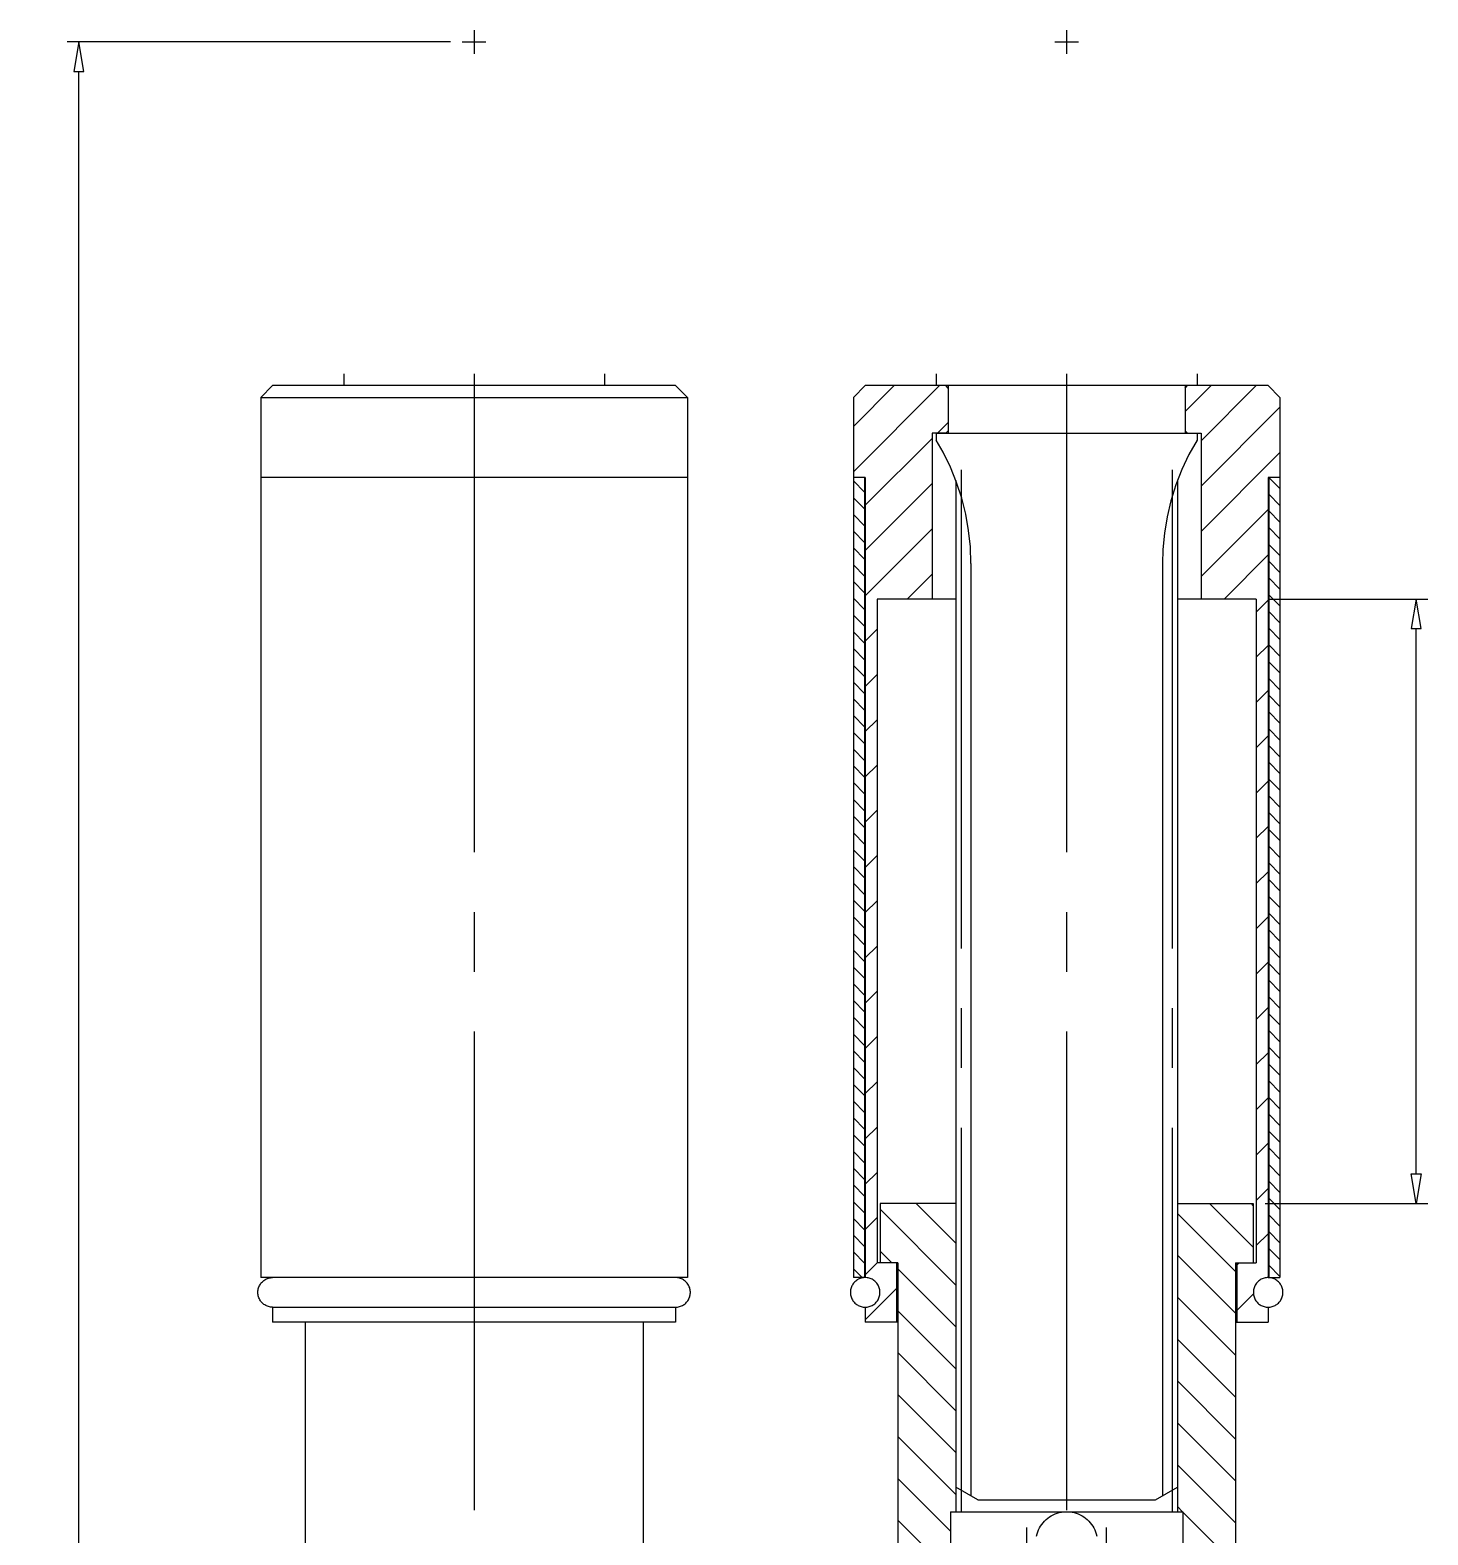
# Model space of a CAD drawing. Extents: x 18.9 to 51.2, y 0.1 to 49.5.
# Drawn here: x 18.86 to 48.08, y 18.04 to 49.49 of the extents above; entities that cross this region are included whole.
import ezdxf

# ---------------------------------------------------------------- set-up
doc = ezdxf.new("R2010")
doc.units = 0
doc.linetypes.add('1', pattern=[13.75, 10, -1.25, 1.25, -1.25])
doc.layers.get('0').update_dxf_attribs({"linetype": 'CONTINUOUS'})

msp = doc.modelspace()

# ---------------------------------------------------------------- linework, layer by layer
at = {"color": 4, "linetype": '1'}
for points in [[(28.143, 49.491), (28.143, 48.996)], [(40.53, 49.491), (40.53, 48.996)], [(27.896, 49.243), (28.391, 49.243)], [(40.283, 49.243), (40.778, 49.243)], [(28.143, 42.307), (28.143, 18.278)], [(40.53, 42.307), (40.53, 18.278)], [(38.328, 40.298), (38.328, 18.52)], [(42.733, 40.298), (42.733, 18.52)], [(39.701, 5.695), (39.701, 18.523)], [(41.36, 5.695), (41.36, 18.523)]]:
    msp.add_lwpolyline(points, dxfattribs=at)
at = {"color": 3}
for points in [[(27.648, 49.243), (19.633, 49.243)], [(19.777, 48.624), (19.984, 48.624), (19.88, 49.243), (19.88, 49.243), (19.777, 48.624)], [(19.88, 5.294), (19.88, 48.624)], [(44.742, 37.599), (48.082, 37.599)], [(47.731, 36.98), (47.938, 36.98), (47.834, 37.599), (47.834, 37.599), (47.731, 36.98)], [(47.834, 25.584), (47.834, 36.98)], [(47.731, 25.584), (47.938, 25.584), (47.834, 24.965), (47.834, 24.965), (47.731, 25.584)], [(44.68, 24.965), (48.082, 24.965)]]:
    msp.add_lwpolyline(points, dxfattribs=at)
at = {"color": 7}
for points in [[(25.418, 42.307), (25.418, 42.059)], [(30.869, 42.307), (30.869, 42.059)], [(37.805, 42.307), (37.805, 42.059)], [(43.256, 42.307), (43.256, 42.059)], [(23.684, 41.811), (23.932, 42.059)], [(32.355, 42.059), (23.932, 42.059)], [(32.355, 42.059), (32.603, 41.811)], [(36.071, 41.811), (36.319, 42.059)], [(44.742, 42.059), (36.319, 42.059)], [(38.053, 42.009), (38.004, 42.059)], [(38.053, 42.059), (38.053, 41.068)], [(43.008, 42.059), (43.008, 41.068)], [(43.008, 42.009), (43.057, 42.059)], [(44.742, 42.059), (44.99, 41.811)], [(23.684, 41.811), (23.684, 23.416)], [(23.684, 41.811), (32.603, 41.811)], [(32.603, 41.811), (32.603, 23.416)], [(36.071, 41.811), (36.071, 23.416)], [(44.99, 41.811), (44.99, 23.416)], [(37.719, 41.068), (37.719, 37.599)], [(38.004, 41.068), (37.719, 41.068)], [(37.805, 41.068), (43.256, 41.068)], [(37.805, 41.068), (37.805, 40.921)], [(38.529, 38.343), (38.517, 38.688), (38.481, 39.032), (38.42, 39.373), (38.337, 39.708), (38.23, 40.037), (38.1, 40.358), (37.949, 40.669), (37.805, 40.921)], [(38.004, 41.068), (38.053, 41.117)], [(43.256, 40.921), (43.086, 40.619), (42.938, 40.307), (42.812, 39.984), (42.709, 39.654), (42.629, 39.318), (42.573, 38.977), (42.541, 38.632), (42.532, 38.343)], [(43.057, 41.068), (43.008, 41.117)], [(43.057, 41.068), (43.342, 41.068)], [(43.256, 41.068), (43.256, 40.921)], [(43.342, 41.068), (43.342, 37.599)], [(32.603, 40.139), (23.684, 40.139)], [(36.319, 40.139), (36.071, 40.139)], [(36.306, 40.139), (36.306, 23.416)], [(36.319, 40.139), (36.319, 23.416)], [(38.214, 40.08), (38.214, 19.036)], [(42.847, 40.08), (42.847, 19.036)], [(44.742, 40.139), (44.742, 23.416)], [(44.99, 40.139), (44.742, 40.139)], [(44.754, 40.139), (44.754, 23.416)], [(38.529, 38.343), (38.529, 18.854)], [(42.532, 38.343), (42.532, 18.854)], [(36.567, 37.599), (36.567, 23.726)], [(38.214, 37.599), (36.567, 37.599)], [(44.494, 37.599), (42.847, 37.599)], [(44.494, 37.599), (44.494, 23.726)], [(38.214, 24.965), (36.629, 24.965)], [(36.629, 24.965), (36.629, 23.726)], [(42.847, 24.965), (44.432, 24.965)], [(44.432, 24.965), (44.432, 23.726)], [(37, 23.726), (36.567, 23.726)], [(37, 23.726), (36.629, 23.726)], [(36.975, 23.726), (36.975, 22.487)], [(37, 23.726), (37, 5.418)], [(44.061, 23.726), (44.494, 23.726)], [(44.061, 23.726), (44.061, 5.418)], [(44.061, 23.726), (44.432, 23.726)], [(44.086, 23.726), (44.086, 22.487)], [(23.932, 22.797), (23.91, 22.798), (23.889, 22.8), (23.867, 22.804), (23.846, 22.809), (23.826, 22.816), (23.806, 22.824), (23.786, 22.833), (23.768, 22.844), (23.75, 22.856), (23.733, 22.869), (23.717, 22.884), (23.702, 22.899), (23.688, 22.916), (23.675, 22.933), (23.664, 22.952), (23.654, 22.971), (23.645, 22.991), (23.637, 23.011), (23.631, 23.032), (23.627, 23.053), (23.624, 23.074), (23.622, 23.096), (23.622, 23.117), (23.624, 23.139), (23.627, 23.16), (23.631, 23.182), (23.637, 23.202), (23.645, 23.223), (23.654, 23.242), (23.664, 23.261), (23.675, 23.28), (23.688, 23.297), (23.702, 23.314), (23.717, 23.329), (23.733, 23.344), (23.75, 23.357), (23.768, 23.369), (23.786, 23.38), (23.806, 23.389), (23.826, 23.398), (23.846, 23.404), (23.867, 23.41), (23.889, 23.413), (23.932, 23.416)], [(32.603, 23.416), (23.684, 23.416)], [(32.355, 22.797), (32.377, 22.798), (32.398, 22.8), (32.419, 22.804), (32.44, 22.809), (32.461, 22.816), (32.481, 22.824), (32.5, 22.833), (32.519, 22.844), (32.537, 22.856), (32.554, 22.869), (32.57, 22.884), (32.585, 22.899), (32.599, 22.916), (32.612, 22.933), (32.623, 22.952), (32.633, 22.971), (32.642, 22.991), (32.65, 23.011), (32.655, 23.032), (32.66, 23.053), (32.663, 23.074), (32.665, 23.096), (32.665, 23.117), (32.663, 23.139), (32.66, 23.16), (32.655, 23.182), (32.65, 23.202), (32.642, 23.223), (32.633, 23.242), (32.623, 23.261), (32.612, 23.28), (32.599, 23.297), (32.585, 23.314), (32.57, 23.329), (32.554, 23.344), (32.537, 23.357), (32.519, 23.369), (32.5, 23.38), (32.481, 23.389), (32.461, 23.398), (32.44, 23.404), (32.419, 23.41), (32.398, 23.413), (32.355, 23.416)], [(36.319, 23.416), (36.297, 23.416), (36.276, 23.413), (36.254, 23.41), (36.234, 23.404), (36.213, 23.398), (36.193, 23.389), (36.173, 23.38), (36.155, 23.369), (36.137, 23.357), (36.12, 23.344), (36.104, 23.329), (36.089, 23.314), (36.075, 23.297), (36.062, 23.28), (36.051, 23.261), (36.041, 23.242), (36.032, 23.223), (36.024, 23.202), (36.018, 23.182), (36.014, 23.16), (36.011, 23.139), (36.009, 23.117), (36.009, 23.096), (36.011, 23.074), (36.014, 23.053), (36.018, 23.032), (36.024, 23.011), (36.032, 22.991), (36.041, 22.971), (36.051, 22.952), (36.062, 22.933), (36.075, 22.916), (36.089, 22.899), (36.104, 22.884), (36.12, 22.869), (36.137, 22.856), (36.155, 22.844), (36.173, 22.833), (36.193, 22.824), (36.213, 22.816), (36.234, 22.809), (36.254, 22.804), (36.276, 22.8), (36.297, 22.798), (36.319, 22.797), (36.34, 22.798), (36.362, 22.8), (36.383, 22.804), (36.404, 22.809), (36.425, 22.816), (36.445, 22.824), (36.464, 22.833), (36.483, 22.844), (36.501, 22.856), (36.518, 22.869), (36.534, 22.884), (36.549, 22.899), (36.563, 22.916), (36.576, 22.933), (36.587, 22.952), (36.597, 22.971), (36.606, 22.991), (36.613, 23.011), (36.619, 23.032), (36.624, 23.053), (36.627, 23.074), (36.628, 23.096), (36.628, 23.117), (36.627, 23.139), (36.624, 23.16), (36.619, 23.182), (36.613, 23.202), (36.606, 23.223), (36.597, 23.242), (36.587, 23.261), (36.576, 23.28), (36.563, 23.297), (36.549, 23.314), (36.534, 23.329), (36.518, 23.344), (36.501, 23.357), (36.483, 23.369), (36.464, 23.38), (36.445, 23.389), (36.425, 23.398), (36.404, 23.404), (36.383, 23.41), (36.362, 23.413), (36.319, 23.416)], [(36.319, 23.416), (36.071, 23.416)], [(44.742, 23.416), (44.72, 23.416), (44.699, 23.413), (44.678, 23.41), (44.657, 23.404), (44.636, 23.398), (44.616, 23.389), (44.597, 23.38), (44.578, 23.369), (44.56, 23.357), (44.543, 23.344), (44.527, 23.329), (44.512, 23.314), (44.498, 23.297), (44.485, 23.28), (44.474, 23.261), (44.464, 23.242), (44.455, 23.223), (44.448, 23.202), (44.442, 23.182), (44.437, 23.16), (44.434, 23.139), (44.433, 23.117), (44.433, 23.096), (44.434, 23.074), (44.437, 23.053), (44.442, 23.032), (44.448, 23.011), (44.455, 22.991), (44.464, 22.971), (44.474, 22.952), (44.485, 22.933), (44.498, 22.916), (44.512, 22.899), (44.527, 22.884), (44.543, 22.869), (44.56, 22.856), (44.578, 22.844), (44.597, 22.833), (44.616, 22.824), (44.636, 22.816), (44.657, 22.809), (44.678, 22.804), (44.699, 22.8), (44.72, 22.798), (44.742, 22.797), (44.764, 22.798), (44.785, 22.8), (44.806, 22.804), (44.827, 22.809), (44.848, 22.816), (44.868, 22.824), (44.887, 22.833), (44.906, 22.844), (44.924, 22.856), (44.941, 22.869), (44.957, 22.884), (44.972, 22.899), (44.986, 22.916), (44.999, 22.933), (45.01, 22.952), (45.02, 22.971), (45.029, 22.991), (45.037, 23.011), (45.043, 23.032), (45.047, 23.053), (45.05, 23.074), (45.052, 23.096), (45.052, 23.117), (45.05, 23.139), (45.047, 23.16), (45.043, 23.182), (45.037, 23.202), (45.029, 23.223), (45.02, 23.242), (45.01, 23.261), (44.999, 23.28), (44.986, 23.297), (44.972, 23.314), (44.957, 23.329), (44.941, 23.344), (44.924, 23.357), (44.906, 23.369), (44.887, 23.38), (44.868, 23.389), (44.848, 23.398), (44.827, 23.404), (44.806, 23.41), (44.785, 23.413), (44.742, 23.416)], [(44.742, 23.416), (44.99, 23.416)], [(23.932, 22.797), (32.355, 22.797)], [(23.932, 22.797), (23.932, 22.487)], [(32.355, 22.797), (32.355, 22.487)], [(36.319, 22.797), (36.319, 22.487)], [(44.742, 22.797), (44.742, 22.487)], [(32.355, 22.487), (23.932, 22.487)], [(24.613, 22.487), (24.613, 5.418)], [(31.674, 22.487), (31.674, 5.418)], [(37, 22.487), (36.319, 22.487)], [(44.061, 22.487), (44.742, 22.487)], [(38.672, 18.771), (38.214, 19.036)], [(38.214, 19.036), (38.214, 18.523)], [(42.389, 18.771), (42.847, 19.036)], [(42.847, 19.036), (42.847, 18.523)], [(38.672, 18.771), (42.389, 18.771)], [(38.103, 18.523), (38.103, 6.136)], [(38.103, 18.523), (42.958, 18.523)], [(39.9, 18.013), (39.911, 18.057), (39.925, 18.1), (39.942, 18.141), (39.962, 18.182), (39.984, 18.221), (40.009, 18.258), (40.037, 18.293), (40.067, 18.327), (40.099, 18.358), (40.134, 18.387), (40.17, 18.413), (40.208, 18.437), (40.248, 18.458), (40.289, 18.476), (40.331, 18.492), (40.375, 18.504), (40.419, 18.514), (40.463, 18.52), (40.508, 18.523), (40.553, 18.523), (40.598, 18.52), (40.642, 18.514), (40.686, 18.504), (40.73, 18.492), (40.772, 18.476), (40.813, 18.458), (40.853, 18.437), (40.891, 18.413), (40.927, 18.387), (40.961, 18.358), (40.994, 18.327), (41.024, 18.293), (41.052, 18.258), (41.077, 18.221), (41.099, 18.182), (41.119, 18.141), (41.136, 18.1), (41.15, 18.057), (41.161, 18.013)], [(42.958, 18.523), (42.958, 6.136)]]:
    msp.add_lwpolyline(points, dxfattribs=at)
at = {"color": 1}
for points in [[(37.873, 42.059), (36.071, 40.256)], [(36.927, 42.059), (36.071, 41.202)], [(43.549, 42.059), (43.008, 41.517)], [(44.495, 42.059), (43.342, 40.906)], [(44.99, 41.607), (43.342, 39.96)], [(38.053, 41.292), (37.828, 41.068)], [(37.719, 40.958), (36.319, 39.558)], [(44.99, 40.661), (43.342, 39.014)], [(36.306, 39.832), (36.071, 40.067)], [(37.719, 40.012), (36.319, 38.612)], [(44.99, 39.908), (44.759, 40.139)], [(36.306, 39.482), (36.071, 39.717)], [(44.99, 39.557), (44.754, 39.793)], [(36.306, 39.131), (36.071, 39.367)], [(44.742, 39.468), (43.342, 38.068)], [(44.99, 39.207), (44.754, 39.442)], [(36.306, 38.781), (36.071, 39.016)], [(37.719, 39.066), (36.319, 37.666)], [(44.99, 38.857), (44.754, 39.092)], [(44.99, 38.506), (44.754, 38.742)], [(36.306, 38.431), (36.071, 38.666)], [(44.742, 38.522), (43.82, 37.599)], [(44.99, 38.156), (44.754, 38.391)], [(36.306, 38.08), (36.071, 38.316)], [(37.719, 38.12), (37.198, 37.599)], [(36.306, 37.73), (36.071, 37.965)], [(44.99, 37.805), (44.754, 38.041)], [(36.306, 37.379), (36.071, 37.615)], [(44.742, 37.576), (44.494, 37.328)], [(44.99, 37.455), (44.754, 37.69)], [(36.306, 37.029), (36.071, 37.264)], [(44.99, 37.105), (44.754, 37.34)], [(36.306, 36.679), (36.071, 36.914)], [(36.567, 36.968), (36.319, 36.72)], [(44.99, 36.754), (44.754, 36.99)], [(36.306, 36.328), (36.071, 36.564)], [(44.742, 36.63), (44.494, 36.382)], [(44.99, 36.404), (44.754, 36.639)], [(36.306, 35.978), (36.071, 36.213)], [(44.99, 36.054), (44.754, 36.289)], [(36.306, 35.628), (36.071, 35.863)], [(36.567, 36.022), (36.319, 35.774)], [(44.99, 35.703), (44.754, 35.939)], [(44.742, 35.684), (44.494, 35.436)], [(44.99, 35.353), (44.754, 35.588)], [(36.306, 35.277), (36.071, 35.513)], [(44.99, 35.003), (44.754, 35.238)], [(36.306, 34.927), (36.071, 35.162)], [(36.567, 35.076), (36.319, 34.828)], [(36.306, 34.577), (36.071, 34.812)], [(44.742, 34.738), (44.494, 34.49)], [(44.99, 34.652), (44.754, 34.888)], [(36.306, 34.226), (36.071, 34.462)], [(44.99, 34.302), (44.754, 34.537)], [(36.306, 33.876), (36.071, 34.111)], [(36.567, 34.13), (36.319, 33.882)], [(44.99, 33.952), (44.754, 34.187)], [(36.306, 33.526), (36.071, 33.761)], [(44.742, 33.792), (44.494, 33.544)], [(44.99, 33.601), (44.754, 33.837)], [(36.306, 33.175), (36.071, 33.411)], [(44.99, 33.251), (44.754, 33.486)], [(36.306, 32.825), (36.071, 33.06)], [(36.567, 33.184), (36.319, 32.936)], [(44.99, 32.9), (44.754, 33.136)], [(44.742, 32.846), (44.494, 32.598)], [(44.99, 32.55), (44.754, 32.785)], [(36.306, 32.474), (36.071, 32.71)], [(44.99, 32.2), (44.754, 32.435)], [(36.306, 32.124), (36.071, 32.359)], [(36.567, 32.238), (36.319, 31.99)], [(44.99, 31.849), (44.754, 32.085)], [(36.306, 31.774), (36.071, 32.009)], [(44.742, 31.9), (44.494, 31.652)], [(36.306, 31.423), (36.071, 31.659)], [(44.99, 31.499), (44.754, 31.734)], [(36.306, 31.073), (36.071, 31.308)], [(36.567, 31.292), (36.319, 31.044)], [(44.99, 31.149), (44.754, 31.384)], [(36.306, 30.723), (36.071, 30.958)], [(44.742, 30.954), (44.494, 30.706)], [(44.99, 30.798), (44.754, 31.034)], [(36.306, 30.372), (36.071, 30.608)], [(44.99, 30.448), (44.754, 30.683)], [(36.306, 30.022), (36.071, 30.257)], [(36.567, 30.346), (36.319, 30.099)], [(44.99, 30.098), (44.754, 30.333)], [(36.306, 29.672), (36.071, 29.907)], [(44.742, 30.008), (44.494, 29.76)], [(44.99, 29.747), (44.754, 29.983)], [(44.99, 29.397), (44.754, 29.632)], [(36.306, 29.321), (36.071, 29.557)], [(36.567, 29.4), (36.319, 29.153)], [(44.99, 29.047), (44.754, 29.282)], [(36.306, 28.971), (36.071, 29.206)], [(44.742, 29.062), (44.494, 28.814)], [(36.306, 28.621), (36.071, 28.856)], [(44.99, 28.696), (44.754, 28.932)], [(36.306, 28.27), (36.071, 28.505)], [(36.567, 28.454), (36.319, 28.207)], [(44.99, 28.346), (44.754, 28.581)], [(36.306, 27.92), (36.071, 28.155)], [(44.742, 28.116), (44.494, 27.868)], [(44.99, 27.995), (44.754, 28.231)], [(36.306, 27.569), (36.071, 27.805)], [(44.99, 27.645), (44.754, 27.88)], [(36.306, 27.219), (36.071, 27.454)], [(36.567, 27.508), (36.319, 27.261)], [(44.99, 27.295), (44.754, 27.53)], [(36.306, 26.869), (36.071, 27.104)], [(44.742, 27.17), (44.494, 26.922)], [(44.99, 26.944), (44.754, 27.18)], [(36.306, 26.518), (36.071, 26.754)], [(44.99, 26.594), (44.754, 26.829)], [(36.567, 26.562), (36.319, 26.315)], [(44.99, 26.244), (44.754, 26.479)], [(36.306, 26.168), (36.071, 26.403)], [(44.742, 26.224), (44.494, 25.976)], [(44.99, 25.893), (44.754, 26.129)], [(36.306, 25.818), (36.071, 26.053)], [(36.306, 25.467), (36.071, 25.703)], [(36.567, 25.616), (36.319, 25.369)], [(44.99, 25.543), (44.754, 25.778)], [(36.306, 25.117), (36.071, 25.352)], [(44.742, 25.278), (44.494, 25.03)], [(44.99, 25.193), (44.754, 25.428)], [(36.306, 24.767), (36.071, 25.002)], [(38.214, 24.137), (37.386, 24.965)], [(44.432, 24.049), (43.517, 24.965)], [(44.432, 24.925), (44.393, 24.965)], [(44.99, 24.842), (44.754, 25.078)], [(36.306, 24.416), (36.071, 24.652)], [(36.567, 24.67), (36.319, 24.423)], [(38.214, 23.261), (36.629, 24.846)], [(44.061, 23.545), (42.847, 24.759)], [(44.99, 24.492), (44.754, 24.727)], [(36.306, 24.066), (36.071, 24.301)], [(44.742, 24.332), (44.494, 24.084)], [(44.99, 24.141), (44.754, 24.377)], [(36.306, 23.715), (36.071, 23.951)], [(36.873, 23.726), (36.629, 23.97)], [(44.99, 23.791), (44.754, 24.026)], [(36.255, 23.416), (36.071, 23.6)], [(36.568, 23.726), (36.319, 23.477)], [(38.214, 22.385), (37, 23.599)], [(44.061, 22.669), (42.847, 23.883)], [(44.136, 23.726), (44.086, 23.676)], [(44.99, 23.441), (44.754, 23.676)], [(36.975, 23.187), (36.319, 22.531)], [(44.061, 21.793), (42.847, 23.007)], [(44.434, 23.078), (44.086, 22.73)], [(38.214, 21.509), (37, 22.723)], [(44.061, 20.918), (42.847, 22.131)], [(38.214, 20.633), (37, 21.847)], [(44.061, 20.042), (42.847, 21.256)], [(38.214, 19.757), (37, 20.971)], [(44.061, 19.166), (42.847, 20.38)], [(38.214, 18.881), (37, 20.095)], [(44.061, 18.29), (42.847, 19.504)], [(38.103, 18.117), (37, 19.219)], [(42.951, 18.523), (42.847, 18.628)], [(38.103, 17.241), (37, 18.343)], [(44.061, 17.414), (42.958, 18.516)]]:
    msp.add_lwpolyline(points, dxfattribs=at)
at = {"color": 2, "const_width": 0.000000248}
for points in [[(47.258, 31.282), (47.162, 31.286), (47.08, 31.296), (47.011, 31.314), (46.953, 31.338), (46.905, 31.37), (46.866, 31.408), (46.838, 31.453), (46.821, 31.505), (46.815, 31.565), (46.818, 31.609), (46.828, 31.65), (46.843, 31.687), (46.865, 31.72), (46.892, 31.749), (46.924, 31.774), (46.962, 31.795), (47.005, 31.813), (47.053, 31.828), (47.11, 31.839), (47.178, 31.845), (47.258, 31.847), (47.353, 31.844), (47.435, 31.834), (47.504, 31.816), (47.562, 31.792), (47.61, 31.761), (47.649, 31.722), (47.678, 31.677), (47.695, 31.625), (47.7, 31.565), (47.69, 31.487), (47.661, 31.421), (47.611, 31.368), (47.523, 31.32), (47.406, 31.292), (47.258, 31.282)], [(47.258, 31.391), (47.385, 31.397), (47.479, 31.414), (47.542, 31.441), (47.582, 31.477), (47.605, 31.518), (47.613, 31.565), (47.605, 31.611), (47.581, 31.652), (47.542, 31.688), (47.479, 31.716), (47.384, 31.733), (47.258, 31.738), (47.131, 31.733), (47.036, 31.716), (46.974, 31.688), (46.934, 31.652), (46.911, 31.611), (46.903, 31.564), (46.91, 31.518), (46.931, 31.479), (46.965, 31.446), (47.033, 31.416), (47.131, 31.398), (47.258, 31.391)], [(47.459, 30.608), (47.449, 30.72), (47.499, 30.732), (47.54, 30.751), (47.572, 30.778), (47.595, 30.81), (47.608, 30.846), (47.613, 30.887), (47.606, 30.936), (47.587, 30.979), (47.555, 31.017), (47.512, 31.047), (47.461, 31.064), (47.401, 31.07), (47.345, 31.065), (47.297, 31.048), (47.257, 31.019), (47.228, 30.982), (47.211, 30.937), (47.205, 30.885), (47.207, 30.852), (47.215, 30.821), (47.228, 30.792), (47.245, 30.767), (47.266, 30.745), (47.289, 30.727), (47.276, 30.627), (46.83, 30.711), (46.83, 31.142), (46.932, 31.142), (46.932, 30.796), (47.165, 30.75), (47.135, 30.803), (47.117, 30.857), (47.111, 30.914), (47.12, 30.985), (47.146, 31.049), (47.189, 31.105), (47.247, 31.149), (47.314, 31.175), (47.392, 31.183), (47.467, 31.176), (47.534, 31.153), (47.595, 31.115), (47.654, 31.052), (47.689, 30.976), (47.7, 30.887), (47.693, 30.813), (47.671, 30.749), (47.634, 30.694), (47.585, 30.651), (47.527, 30.623), (47.459, 30.608)], [(27.856, 30.921), (27.959, 30.921), (27.959, 30.373), (27.933, 30.374), (27.908, 30.377), (27.884, 30.385), (27.845, 30.401), (27.807, 30.424), (27.769, 30.452), (27.729, 30.487), (27.685, 30.531), (27.637, 30.585), (27.565, 30.665), (27.503, 30.726), (27.452, 30.767), (27.408, 30.794), (27.365, 30.81), (27.324, 30.815), (27.284, 30.81), (27.248, 30.796), (27.217, 30.772), (27.192, 30.74), (27.178, 30.702), (27.173, 30.659), (27.178, 30.613), (27.194, 30.574), (27.219, 30.541), (27.254, 30.517), (27.297, 30.502), (27.348, 30.497), (27.336, 30.392), (27.261, 30.406), (27.198, 30.433), (27.149, 30.473), (27.113, 30.525), (27.092, 30.588), (27.085, 30.661), (27.092, 30.735), (27.115, 30.798), (27.154, 30.85), (27.204, 30.889), (27.261, 30.912), (27.326, 30.919), (27.361, 30.917), (27.395, 30.91), (27.429, 30.899), (27.463, 30.883), (27.499, 30.86), (27.535, 30.832), (27.577, 30.793), (27.628, 30.741), (27.688, 30.675), (27.736, 30.621), (27.773, 30.582), (27.798, 30.557), (27.817, 30.541), (27.836, 30.526), (27.856, 30.514), (27.856, 30.921)], [(40.243, 30.921), (40.346, 30.921), (40.346, 30.373), (40.32, 30.374), (40.295, 30.377), (40.271, 30.385), (40.232, 30.401), (40.194, 30.424), (40.156, 30.452), (40.116, 30.487), (40.072, 30.531), (40.024, 30.585), (39.952, 30.665), (39.89, 30.726), (39.839, 30.767), (39.795, 30.794), (39.752, 30.81), (39.711, 30.815), (39.671, 30.81), (39.635, 30.796), (39.604, 30.772), (39.58, 30.74), (39.565, 30.702), (39.56, 30.659), (39.565, 30.613), (39.581, 30.574), (39.606, 30.541), (39.641, 30.517), (39.684, 30.502), (39.735, 30.497), (39.723, 30.392), (39.648, 30.406), (39.586, 30.433), (39.536, 30.473), (39.5, 30.525), (39.479, 30.588), (39.472, 30.661), (39.479, 30.735), (39.503, 30.798), (39.541, 30.85), (39.591, 30.889), (39.649, 30.912), (39.713, 30.919), (39.748, 30.917), (39.782, 30.91), (39.816, 30.899), (39.85, 30.883), (39.886, 30.86), (39.922, 30.832), (39.964, 30.793), (40.015, 30.741), (40.075, 30.675), (40.124, 30.621), (40.16, 30.582), (40.185, 30.557), (40.204, 30.541), (40.224, 30.526), (40.243, 30.514), (40.243, 30.921)], [(27.959, 30.068), (27.75, 30.068), (27.75, 29.708), (27.652, 29.708), (27.088, 30.087), (27.088, 30.17), (27.652, 30.17), (27.652, 30.282), (27.75, 30.282), (27.75, 30.17), (27.959, 30.17), (27.959, 30.068)], [(40.346, 30.068), (40.137, 30.068), (40.137, 29.708), (40.039, 29.708), (39.475, 30.087), (39.475, 30.17), (40.039, 30.17), (40.039, 30.282), (40.137, 30.282), (40.137, 30.17), (40.346, 30.17), (40.346, 30.068)], [(27.26, 30.068), (27.652, 29.808), (27.652, 30.068), (27.26, 30.068)], [(39.647, 30.068), (40.039, 29.808), (40.039, 30.068), (39.647, 30.068)], [(27.487, 29.254), (27.468, 29.216), (27.445, 29.184), (27.417, 29.16), (27.385, 29.144), (27.349, 29.133), (27.309, 29.13), (27.249, 29.137), (27.196, 29.159), (27.149, 29.195), (27.113, 29.243), (27.092, 29.301), (27.085, 29.368), (27.092, 29.436), (27.114, 29.494), (27.151, 29.543), (27.198, 29.579), (27.252, 29.601), (27.312, 29.609), (27.351, 29.605), (27.386, 29.595), (27.417, 29.579), (27.445, 29.555), (27.468, 29.524), (27.487, 29.487), (27.508, 29.534), (27.536, 29.572), (27.571, 29.603), (27.612, 29.625), (27.658, 29.638), (27.71, 29.643), (27.78, 29.634), (27.843, 29.609), (27.897, 29.568), (27.94, 29.512), (27.965, 29.446), (27.973, 29.37), (27.965, 29.293), (27.939, 29.227), (27.897, 29.172), (27.842, 29.13), (27.779, 29.105), (27.707, 29.097), (27.653, 29.101), (27.606, 29.115), (27.565, 29.138), (27.53, 29.169), (27.504, 29.208), (27.487, 29.254)], [(39.874, 29.254), (39.855, 29.216), (39.832, 29.184), (39.804, 29.16), (39.772, 29.144), (39.736, 29.133), (39.696, 29.13), (39.636, 29.137), (39.583, 29.159), (39.536, 29.195), (39.5, 29.243), (39.479, 29.301), (39.472, 29.368), (39.479, 29.436), (39.501, 29.494), (39.538, 29.543), (39.585, 29.579), (39.639, 29.601), (39.699, 29.609), (39.738, 29.605), (39.773, 29.595), (39.804, 29.579), (39.832, 29.555), (39.855, 29.524), (39.874, 29.487), (39.895, 29.534), (39.923, 29.572), (39.958, 29.603), (39.999, 29.625), (40.045, 29.638), (40.097, 29.643), (40.167, 29.634), (40.23, 29.609), (40.284, 29.568), (40.327, 29.512), (40.352, 29.446), (40.36, 29.37), (40.352, 29.293), (40.327, 29.227), (40.284, 29.172), (40.229, 29.13), (40.166, 29.105), (40.094, 29.097), (40.04, 29.101), (39.993, 29.115), (39.952, 29.138), (39.918, 29.169), (39.892, 29.208), (39.874, 29.254)], [(27.305, 29.234), (27.344, 29.238), (27.378, 29.251), (27.406, 29.272), (27.428, 29.3), (27.441, 29.332), (27.446, 29.37), (27.441, 29.407), (27.428, 29.439), (27.407, 29.467), (27.379, 29.488), (27.347, 29.5), (27.311, 29.504), (27.274, 29.5), (27.241, 29.487), (27.213, 29.466), (27.19, 29.438), (27.177, 29.405), (27.172, 29.369), (27.177, 29.332), (27.19, 29.3), (27.212, 29.272), (27.24, 29.251), (27.271, 29.238), (27.305, 29.234)], [(27.707, 29.201), (27.738, 29.203), (27.767, 29.21), (27.796, 29.222), (27.822, 29.238), (27.844, 29.258), (27.862, 29.283), (27.875, 29.311), (27.883, 29.34), (27.886, 29.371), (27.88, 29.417), (27.864, 29.457), (27.836, 29.491), (27.8, 29.518), (27.759, 29.533), (27.711, 29.539), (27.662, 29.533), (27.62, 29.517), (27.583, 29.49), (27.555, 29.454), (27.538, 29.414), (27.533, 29.367), (27.538, 29.322), (27.555, 29.283), (27.583, 29.248), (27.619, 29.222), (27.66, 29.206), (27.707, 29.201)], [(39.693, 29.234), (39.731, 29.238), (39.765, 29.251), (39.793, 29.272), (39.815, 29.3), (39.828, 29.332), (39.833, 29.37), (39.828, 29.407), (39.815, 29.439), (39.794, 29.467), (39.766, 29.488), (39.734, 29.5), (39.698, 29.504), (39.661, 29.5), (39.628, 29.487), (39.6, 29.466), (39.577, 29.438), (39.564, 29.405), (39.56, 29.369), (39.564, 29.332), (39.577, 29.3), (39.599, 29.272), (39.627, 29.251), (39.658, 29.238), (39.693, 29.234)], [(40.094, 29.201), (40.125, 29.203), (40.154, 29.21), (40.183, 29.222), (40.209, 29.238), (40.231, 29.258), (40.249, 29.283), (40.262, 29.311), (40.27, 29.34), (40.273, 29.371), (40.267, 29.417), (40.251, 29.457), (40.223, 29.491), (40.187, 29.518), (40.146, 29.533), (40.098, 29.539), (40.05, 29.533), (40.007, 29.517), (39.97, 29.49), (39.942, 29.454), (39.926, 29.414), (39.92, 29.367), (39.925, 29.322), (39.942, 29.283), (39.97, 29.248), (40.006, 29.222), (40.047, 29.206), (40.094, 29.201)], [(27.729, 28.454), (27.715, 28.556), (27.769, 28.57), (27.813, 28.59), (27.845, 28.616), (27.868, 28.646), (27.881, 28.68), (27.886, 28.718), (27.88, 28.764), (27.862, 28.804), (27.833, 28.84), (27.796, 28.867), (27.753, 28.884), (27.704, 28.889), (27.658, 28.884), (27.617, 28.869), (27.582, 28.843), (27.556, 28.81), (27.54, 28.771), (27.535, 28.727), (27.536, 28.706), (27.54, 28.682), (27.547, 28.655), (27.453, 28.666), (27.453, 28.673), (27.454, 28.678), (27.454, 28.683), (27.45, 28.725), (27.438, 28.764), (27.418, 28.8), (27.39, 28.829), (27.354, 28.846), (27.308, 28.852), (27.272, 28.848), (27.239, 28.835), (27.211, 28.814), (27.19, 28.786), (27.177, 28.754), (27.172, 28.716), (27.177, 28.679), (27.19, 28.646), (27.212, 28.617), (27.242, 28.594), (27.281, 28.577), (27.329, 28.566), (27.31, 28.464), (27.244, 28.482), (27.188, 28.51), (27.144, 28.549), (27.111, 28.597), (27.091, 28.652), (27.085, 28.714), (27.088, 28.758), (27.098, 28.8), (27.115, 28.839), (27.138, 28.874), (27.166, 28.903), (27.199, 28.926), (27.235, 28.943), (27.272, 28.953), (27.311, 28.956), (27.347, 28.953), (27.382, 28.944), (27.414, 28.928), (27.442, 28.905), (27.467, 28.877), (27.487, 28.842), (27.503, 28.888), (27.528, 28.926), (27.561, 28.956), (27.602, 28.979), (27.648, 28.993), (27.701, 28.997), (27.774, 28.988), (27.838, 28.962), (27.895, 28.918), (27.939, 28.861), (27.965, 28.794), (27.974, 28.718), (27.966, 28.649), (27.944, 28.589), (27.906, 28.537), (27.856, 28.495), (27.797, 28.468), (27.729, 28.454)], [(40.116, 28.454), (40.102, 28.556), (40.156, 28.57), (40.2, 28.59), (40.232, 28.616), (40.255, 28.646), (40.268, 28.68), (40.273, 28.718), (40.267, 28.764), (40.249, 28.804), (40.22, 28.84), (40.183, 28.867), (40.14, 28.884), (40.091, 28.889), (40.045, 28.884), (40.004, 28.869), (39.969, 28.843), (39.943, 28.81), (39.927, 28.771), (39.922, 28.727), (39.923, 28.706), (39.927, 28.682), (39.934, 28.655), (39.84, 28.666), (39.84, 28.673), (39.841, 28.678), (39.841, 28.683), (39.837, 28.725), (39.825, 28.764), (39.805, 28.8), (39.777, 28.829), (39.741, 28.846), (39.695, 28.852), (39.659, 28.848), (39.626, 28.835), (39.598, 28.814), (39.577, 28.786), (39.564, 28.754), (39.56, 28.716), (39.564, 28.679), (39.577, 28.646), (39.599, 28.617), (39.629, 28.594), (39.668, 28.577), (39.716, 28.566), (39.697, 28.464), (39.631, 28.482), (39.575, 28.51), (39.531, 28.549), (39.498, 28.597), (39.478, 28.652), (39.472, 28.714), (39.475, 28.758), (39.485, 28.8), (39.502, 28.839), (39.525, 28.874), (39.553, 28.903), (39.586, 28.926), (39.622, 28.943), (39.659, 28.953), (39.698, 28.956), (39.734, 28.953), (39.769, 28.944), (39.801, 28.928), (39.829, 28.905), (39.854, 28.877), (39.874, 28.842), (39.89, 28.888), (39.915, 28.926), (39.948, 28.956), (39.989, 28.979), (40.035, 28.993), (40.089, 28.997), (40.161, 28.988), (40.225, 28.962), (40.282, 28.918), (40.326, 28.861), (40.352, 28.794), (40.361, 28.718), (40.353, 28.649), (40.331, 28.589), (40.293, 28.537), (40.243, 28.495), (40.184, 28.468), (40.116, 28.454)], [(27.856, 28.345), (27.959, 28.345), (27.959, 27.797), (27.933, 27.798), (27.908, 27.802), (27.884, 27.809), (27.845, 27.825), (27.807, 27.848), (27.769, 27.876), (27.729, 27.911), (27.685, 27.955), (27.637, 28.009), (27.565, 28.089), (27.503, 28.15), (27.452, 28.191), (27.408, 28.218), (27.365, 28.234), (27.324, 28.239), (27.284, 28.234), (27.248, 28.22), (27.217, 28.196), (27.192, 28.164), (27.178, 28.126), (27.173, 28.083), (27.178, 28.037), (27.194, 27.998), (27.219, 27.965), (27.254, 27.941), (27.297, 27.926), (27.348, 27.921), (27.336, 27.816), (27.261, 27.83), (27.198, 27.857), (27.149, 27.897), (27.113, 27.949), (27.092, 28.012), (27.085, 28.085), (27.092, 28.159), (27.115, 28.222), (27.154, 28.274), (27.204, 28.313), (27.261, 28.336), (27.326, 28.343), (27.361, 28.341), (27.395, 28.334), (27.429, 28.323), (27.463, 28.307), (27.499, 28.284), (27.535, 28.256), (27.577, 28.217), (27.628, 28.165), (27.688, 28.099), (27.736, 28.045), (27.773, 28.006), (27.798, 27.981), (27.817, 27.965), (27.836, 27.95), (27.856, 27.938), (27.856, 28.345)], [(40.243, 28.345), (40.346, 28.345), (40.346, 27.797), (40.32, 27.798), (40.295, 27.802), (40.271, 27.809), (40.232, 27.825), (40.194, 27.848), (40.156, 27.876), (40.116, 27.911), (40.072, 27.955), (40.024, 28.009), (39.952, 28.089), (39.89, 28.15), (39.839, 28.191), (39.795, 28.218), (39.752, 28.234), (39.711, 28.239), (39.671, 28.234), (39.635, 28.22), (39.604, 28.196), (39.58, 28.164), (39.565, 28.126), (39.56, 28.083), (39.565, 28.037), (39.581, 27.998), (39.606, 27.965), (39.641, 27.941), (39.684, 27.926), (39.735, 27.921), (39.723, 27.816), (39.648, 27.83), (39.586, 27.857), (39.536, 27.897), (39.5, 27.949), (39.479, 28.012), (39.472, 28.085), (39.479, 28.159), (39.503, 28.222), (39.541, 28.274), (39.591, 28.313), (39.649, 28.336), (39.713, 28.343), (39.748, 28.341), (39.782, 28.334), (39.816, 28.323), (39.85, 28.307), (39.886, 28.284), (39.922, 28.256), (39.964, 28.217), (40.015, 28.165), (40.075, 28.099), (40.124, 28.045), (40.16, 28.006), (40.185, 27.981), (40.204, 27.965), (40.224, 27.95), (40.243, 27.938), (40.243, 28.345)], [(19.304, 27.214), (19.208, 27.218), (19.126, 27.228), (19.057, 27.246), (18.999, 27.27), (18.951, 27.302), (18.912, 27.34), (18.884, 27.385), (18.867, 27.437), (18.861, 27.497), (18.864, 27.542), (18.874, 27.582), (18.889, 27.619), (18.911, 27.652), (18.938, 27.681), (18.97, 27.706), (19.008, 27.728), (19.051, 27.745), (19.099, 27.76), (19.156, 27.771), (19.224, 27.777), (19.304, 27.78), (19.399, 27.776), (19.481, 27.766), (19.55, 27.748), (19.608, 27.724), (19.656, 27.693), (19.695, 27.655), (19.724, 27.609), (19.741, 27.557), (19.746, 27.497), (19.736, 27.419), (19.707, 27.354), (19.657, 27.3), (19.569, 27.252), (19.452, 27.224), (19.304, 27.214)], [(27.757, 27.181), (27.748, 27.279), (27.792, 27.29), (27.827, 27.305), (27.853, 27.326), (27.871, 27.352), (27.882, 27.382), (27.886, 27.416), (27.883, 27.446), (27.875, 27.474), (27.863, 27.499), (27.846, 27.521), (27.826, 27.54), (27.803, 27.556), (27.775, 27.571), (27.741, 27.583), (27.701, 27.594), (27.658, 27.603), (27.614, 27.608), (27.57, 27.61), (27.565, 27.61), (27.558, 27.609), (27.549, 27.609), (27.581, 27.586), (27.608, 27.558), (27.632, 27.526), (27.649, 27.489), (27.66, 27.451), (27.663, 27.411), (27.655, 27.346), (27.629, 27.288), (27.585, 27.237), (27.527, 27.197), (27.458, 27.174), (27.379, 27.166), (27.296, 27.174), (27.225, 27.199), (27.165, 27.24), (27.121, 27.294), (27.094, 27.356), (27.085, 27.426), (27.09, 27.479), (27.105, 27.528), (27.13, 27.574), (27.165, 27.615), (27.209, 27.649), (27.261, 27.676), (27.325, 27.695), (27.407, 27.707), (27.506, 27.711), (27.609, 27.707), (27.698, 27.695), (27.771, 27.676), (27.832, 27.65), (27.882, 27.615), (27.922, 27.574), (27.95, 27.526), (27.968, 27.472), (27.973, 27.414), (27.967, 27.353), (27.948, 27.3), (27.917, 27.255), (27.874, 27.219), (27.821, 27.195), (27.757, 27.181)], [(40.144, 27.181), (40.135, 27.279), (40.179, 27.29), (40.214, 27.305), (40.24, 27.326), (40.258, 27.352), (40.269, 27.382), (40.273, 27.416), (40.27, 27.446), (40.263, 27.474), (40.25, 27.499), (40.233, 27.521), (40.213, 27.54), (40.19, 27.556), (40.162, 27.571), (40.128, 27.583), (40.088, 27.594), (40.045, 27.603), (40.001, 27.608), (39.957, 27.61), (39.952, 27.61), (39.945, 27.609), (39.936, 27.609), (39.968, 27.586), (39.995, 27.558), (40.019, 27.526), (40.036, 27.489), (40.047, 27.451), (40.051, 27.411), (40.042, 27.346), (40.016, 27.288), (39.972, 27.237), (39.914, 27.197), (39.845, 27.174), (39.766, 27.166), (39.683, 27.174), (39.612, 27.199), (39.552, 27.24), (39.508, 27.294), (39.481, 27.356), (39.472, 27.426), (39.477, 27.479), (39.492, 27.528), (39.517, 27.574), (39.552, 27.615), (39.596, 27.649), (39.648, 27.676), (39.713, 27.695), (39.794, 27.707), (39.893, 27.711), (39.996, 27.707), (40.085, 27.695), (40.158, 27.676), (40.219, 27.65), (40.269, 27.615), (40.309, 27.574), (40.337, 27.526), (40.355, 27.472), (40.36, 27.414), (40.354, 27.353), (40.335, 27.3), (40.304, 27.255), (40.261, 27.219), (40.208, 27.195), (40.144, 27.181)], [(19.304, 27.324), (19.431, 27.329), (19.525, 27.346), (19.588, 27.374), (19.628, 27.409), (19.651, 27.451), (19.659, 27.497), (19.651, 27.543), (19.627, 27.584), (19.588, 27.62), (19.525, 27.648), (19.43, 27.665), (19.304, 27.67), (19.177, 27.665), (19.082, 27.648), (19.02, 27.62), (18.98, 27.584), (18.957, 27.543), (18.949, 27.496), (18.956, 27.45), (18.977, 27.411), (19.011, 27.379), (19.079, 27.348), (19.177, 27.33), (19.304, 27.324)], [(27.373, 27.598), (27.316, 27.593), (27.267, 27.577), (27.227, 27.551), (27.197, 27.518), (27.179, 27.48), (27.173, 27.439), (27.18, 27.396), (27.199, 27.356), (27.231, 27.321), (27.274, 27.293), (27.324, 27.276), (27.382, 27.27), (27.434, 27.276), (27.479, 27.292), (27.517, 27.318), (27.546, 27.352), (27.563, 27.392), (27.569, 27.436), (27.563, 27.48), (27.546, 27.519), (27.517, 27.552), (27.478, 27.577), (27.43, 27.593), (27.373, 27.598)], [(39.76, 27.598), (39.703, 27.593), (39.654, 27.577), (39.614, 27.551), (39.584, 27.518), (39.566, 27.48), (39.56, 27.439), (39.567, 27.396), (39.586, 27.356), (39.618, 27.321), (39.661, 27.293), (39.711, 27.276), (39.769, 27.27), (39.821, 27.276), (39.866, 27.292), (39.904, 27.318), (39.933, 27.352), (39.95, 27.392), (39.956, 27.436), (39.95, 27.48), (39.933, 27.519), (39.904, 27.552), (39.865, 27.577), (39.817, 27.593), (39.76, 27.598)], [(19.261, 26.704), (19.243, 26.664), (19.22, 26.631), (19.192, 26.606), (19.16, 26.588), (19.124, 26.578), (19.085, 26.574), (19.025, 26.582), (18.972, 26.604), (18.926, 26.642), (18.89, 26.693), (18.868, 26.753), (18.861, 26.823), (18.868, 26.894), (18.89, 26.955), (18.927, 27.006), (18.974, 27.044), (19.028, 27.067), (19.088, 27.075), (19.126, 27.072), (19.161, 27.061), (19.193, 27.044), (19.22, 27.019), (19.243, 26.987), (19.261, 26.947), (19.282, 26.996), (19.31, 27.037), (19.345, 27.069), (19.387, 27.092), (19.433, 27.106), (19.484, 27.111), (19.554, 27.102), (19.616, 27.076), (19.671, 27.032), (19.713, 26.974), (19.738, 26.905), (19.746, 26.825), (19.738, 26.745), (19.713, 26.676), (19.67, 26.618), (19.616, 26.574), (19.552, 26.548), (19.481, 26.539), (19.428, 26.544), (19.38, 26.558), (19.339, 26.582), (19.305, 26.615), (19.279, 26.656), (19.261, 26.704)], [(19.081, 26.683), (19.12, 26.687), (19.153, 26.701), (19.182, 26.723), (19.203, 26.752), (19.216, 26.786), (19.221, 26.826), (19.216, 26.864), (19.203, 26.898), (19.182, 26.926), (19.154, 26.948), (19.123, 26.961), (19.087, 26.966), (19.05, 26.961), (19.017, 26.948), (18.989, 26.925), (18.966, 26.896), (18.953, 26.862), (18.949, 26.824), (18.953, 26.786), (18.966, 26.752), (18.988, 26.723), (19.015, 26.701), (19.047, 26.688), (19.081, 26.683)], [(19.482, 26.649), (19.512, 26.651), (19.541, 26.658), (19.57, 26.67), (19.596, 26.687), (19.618, 26.708), (19.636, 26.735), (19.649, 26.764), (19.656, 26.794), (19.659, 26.826), (19.653, 26.874), (19.637, 26.916), (19.61, 26.952), (19.574, 26.98), (19.533, 26.996), (19.485, 27.002), (19.437, 26.996), (19.394, 26.979), (19.358, 26.951), (19.33, 26.914), (19.313, 26.871), (19.308, 26.823), (19.313, 26.775), (19.33, 26.734), (19.357, 26.698), (19.393, 26.671), (19.435, 26.654), (19.482, 26.649)], [(19.732, 26.268), (19.732, 26.161), (19.053, 26.161), (19.078, 26.133), (19.102, 26.099), (19.127, 26.061), (19.149, 26.02), (19.167, 25.983), (19.182, 25.948), (19.079, 25.948), (19.049, 26.005), (19.015, 26.058), (18.977, 26.105), (18.938, 26.145), (18.899, 26.176), (18.861, 26.199), (18.861, 26.268), (19.732, 26.268)]]:
    msp.add_lwpolyline(points, dxfattribs=at)

doc.saveas('drawing.dxf')
